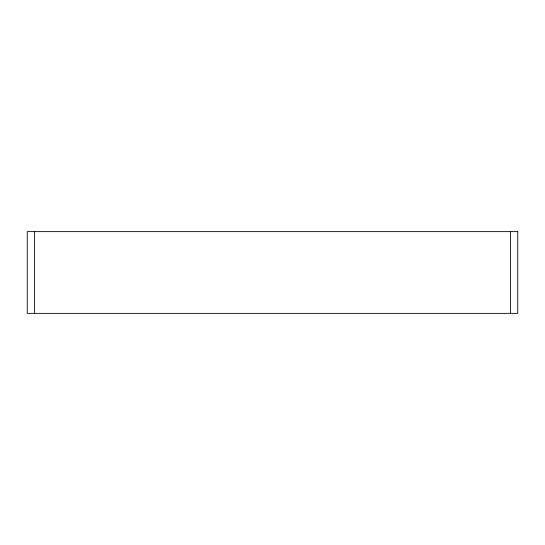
<?xml version="1.0" encoding="UTF-8"?>
<svg xmlns="http://www.w3.org/2000/svg" width="545" height="545" viewBox="0 0 545 545"><rect width="100%" height="100%" fill="white"/><g stroke="black" fill="none" stroke-linecap="round" stroke-linejoin="round"><path stroke-width="0.82" d="M510.393 231.625L510.393 313.375M34.608 231.625L34.608 313.375M517.75 231.625L27.25 231.625L27.25 313.375L517.75 313.375L517.75 231.625"/></g></svg>
